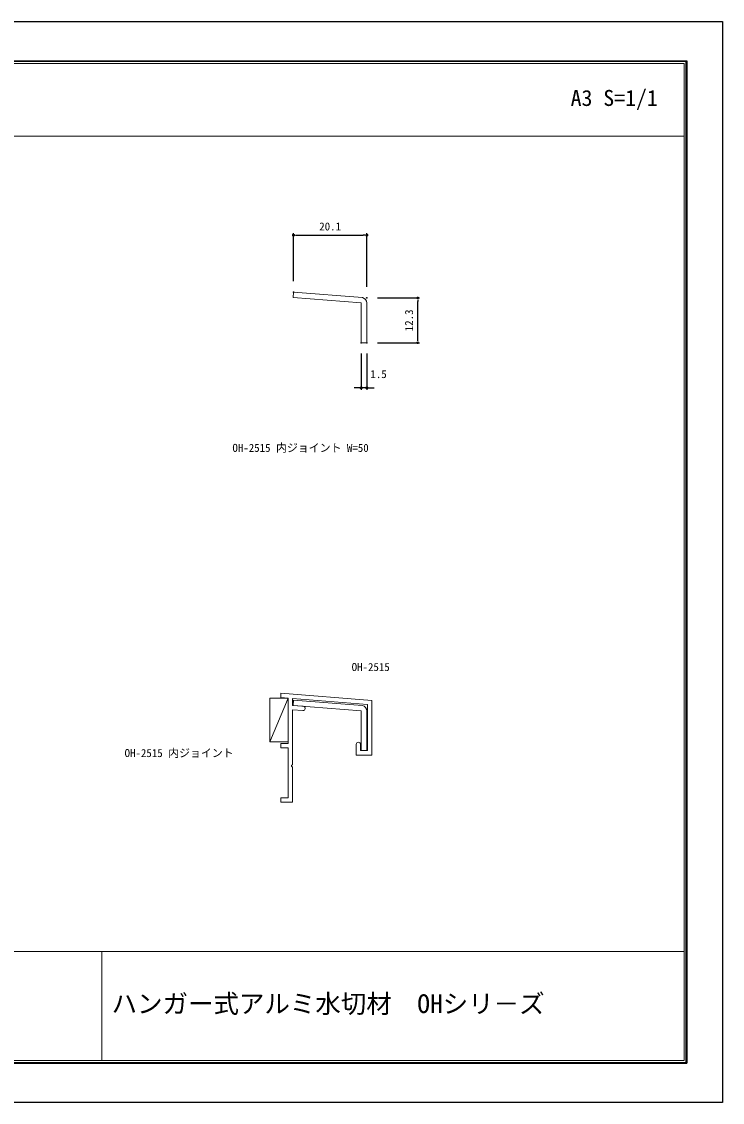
# Model space of a CAD drawing. Units: millimetres, scale not verified. Extents: x -210 to 210, y -148 to 149.
# Drawn here: x 17.5 to 210, y -148.5 to 148.5 of the extents above; entities that cross this region are included whole.
import ezdxf
from ezdxf.enums import TextEntityAlignment as Align

# ---------------------------------------------------------------- set-up
doc = ezdxf.new("R2010")
doc.units = ezdxf.units.MM
doc.header["$LTSCALE"] = 0.5
doc.header["$PDMODE"] = 32
doc.header["$PDSIZE"] = 0.1
for name, color, linetype, lineweight in [('0-0_0', 7, 'Continuous', 25), ('0-1_1-1図枠', 3, 'Continuous', 18), ('0-3_2-1寸法', 7, 'Continuous', 25), ('0-4_Defpoints', 7, 'Continuous', 25), ('0-6_5-1実寸型', 1, 'Continuous', 18), ('0-A_1手摺寸法', 3, 'Continuous', 18)]:
    doc.layers.add(name, color=color, linetype=linetype, lineweight=lineweight)
doc.layers.add('0-2_1-2図名', color=7, linetype='Continuous')
doc.layers.add('0-5_1-4文字', color=7, linetype='Continuous')
doc.styles.add('ＭＳ ゴシック', font='')
doc.styles.get('ＭＳ ゴシック').set_extended_font_data('MS Gothic')

# ---------------------------------------------------------------- blocks, each defined once
blk = doc.blocks.new('_Dot')
at = {"layer": '0-0_0'}
for p, q in [((-0.5, 0), (-1, 0)), ((0.25, 0), (-0.25, 0))]:
    blk.add_line(p, q, dxfattribs=at)
blk.add_circle((0, 0), 0.25, dxfattribs=at)
blk = doc.blocks.new('D40')
at = {"layer": '0-3_2-1寸法'}
for p, q in [((302.1966, 225.6708), (302.1966, 238.8209)), ((303.1966, 238.3209), (321.2896, 238.3209)), ((322.2896, 224.0723), (322.2896, 238.8209))]:
    blk.add_line(p, q, dxfattribs=at)
at = {"layer": '0-4_Defpoints'}
for p in [(322.2896, 238.3209), (302.1966, 222.6708), (322.2896, 221.0723)]:
    blk.add_point(p, dxfattribs=at)
at = {"layer": '0-3_2-1寸法', "rotation": 180}
blk.add_blockref('_Dot', (302.1966, 238.3209), dxfattribs=at)
at = {"layer": '0-3_2-1寸法'}
blk.add_blockref('_Dot', (322.2896, 238.3209), dxfattribs=at)
at = {"layer": '0-3_2-1寸法', "style": 'ＭＳ ゴシック'}
blk.add_text('20.1', height=2.199, dxfattribs=at).set_placement((309.2431, 238.9459), align=Align.BOTTOM_LEFT)
blk = doc.blocks.new('D41')
at = {"layer": '0-3_2-1寸法'}
for p, q in [((325.2896, 221.0723), (336.7848, 221.0723)), ((336.2848, 209.7558), (336.2848, 220.0723)), ((325.2896, 208.7558), (336.7848, 208.7558))]:
    blk.add_line(p, q, dxfattribs=at)
at = {"layer": '0-4_Defpoints'}
for p in [(322.2896, 221.0723), (336.2848, 221.0723), (322.2896, 208.7558)]:
    blk.add_point(p, dxfattribs=at)
at = {"layer": '0-3_2-1寸法'}
for p, rotation in [((336.2848, 221.0723), 90), ((336.2848, 208.7558), 270)]:
    blk.add_blockref('_Dot', p, dxfattribs=dict(at, rotation=rotation))
at = {"layer": '0-3_2-1寸法', "style": 'ＭＳ ゴシック'}
blk.add_text('12.3', height=2.199, rotation=90, dxfattribs=at).set_placement((335.6598, 211.914), align=Align.BOTTOM_LEFT)
blk = doc.blocks.new('D43')
at = {"layer": '0-3_2-1寸法'}
for p, q in [((320.7896, 205.7558), (320.7896, 195.8546)), ((322.2896, 205.7558), (322.2896, 195.8546)), ((319.7896, 196.3546), (318.7896, 196.3546)), ((322.2896, 196.3546), (320.7896, 196.3546)), ((323.2896, 196.3546), (324.2896, 196.3546))]:
    blk.add_line(p, q, dxfattribs=at)
at = {"layer": '0-4_Defpoints'}
for p in [(320.7896, 208.7558), (322.2896, 208.7558), (320.7896, 196.3546)]:
    blk.add_point(p, dxfattribs=at)
at = {"layer": '0-3_2-1寸法'}
blk.add_blockref('_Dot', (320.7896, 196.3546), dxfattribs=at)
at = {"layer": '0-3_2-1寸法', "rotation": 180}
blk.add_blockref('_Dot', (322.2896, 196.3546), dxfattribs=at)
at = {"layer": '0-3_2-1寸法', "style": 'ＭＳ ゴシック'}
blk.add_text('1.5', height=2.199, dxfattribs=at).set_placement((323.293, 198.3793), align=Align.BOTTOM_LEFT)

msp = doc.modelspace()

# ---------------------------------------------------------------- linework, layer by layer
at = {"layer": '0-1_1-1図枠'}
for p, q in [((-200, 137.5001), (200, 137.5001)), ((-199.5, 137.0001), (199.5, 137.0001)), ((199.5, 137.0001), (199.5, -136.9999)), ((200, 137.5001), (200, -137.4999)), ((-199.5, 117.0001), (199.5, 117.0001)), ((-199.5, -106.9999), (199.5, -106.9999)), ((39.5, -106.9999), (39.5, -136.9999)), ((-200, -137.4999), (200, -137.4999)), ((-199.5, -136.9999), (199.5, -136.9999))]:
    msp.add_line(p, q, dxfattribs=at)
at = {"layer": '0-4_Defpoints'}
for p, q in [((-200.2, 137.7001), (200.2, 137.7001)), ((-200.2, 137.7001), (200.2, 137.7001)), ((200.2, 137.7001), (200.2, -137.6999)), ((200.2, 137.7001), (200.2, -137.6999)), ((-200.2, -137.6999), (200.2, -137.6999)), ((-200.2, -137.6999), (200.2, -137.6999))]:
    msp.add_line(p, q, dxfattribs=at)
msp.add_lwpolyline([(-210, -148.4999), (-210, 148.5001), (210, 148.5001), (210, -148.4999)], close=True, dxfattribs=at)
at = {"layer": '0-6_5-1実寸型'}
for p, q in [((92.0473, 72.6778), (92.1966, 74.1707)), ((92.0473, 72.6778), (110.7896, 71.1785)), ((92.1966, 74.1707), (111.1415, 72.6551)), ((110.7896, 60.2557), (110.7896, 71.1785)), ((112.2896, 60.2557), (112.2896, 71.197)), ((110.7896, 60.2557), (112.2896, 60.2557)), ((88.6896, -36.0385), (113.6896, -38.0385)), ((88.6896, -36.0385), (88.6896, -37.2424)), ((88.6896, -37.2424), (90.6896, -37.4024)), ((90.6896, -37.4024), (90.6896, -49.8385)), ((91.8896, -37.4984), (112.4896, -39.1464)), ((91.8896, -37.4984), (91.8896, -39.4078)), ((92.0473, -39.4164), (92.1966, -37.9235)), ((92.1966, -37.9235), (111.1415, -39.4391)), ((113.6896, -38.0385), (113.6896, -53.0385)), ((91.8896, -39.4078), (94.8384, -39.6437)), ((91.8896, -40.6138), (91.8896, -55.7385)), ((91.8896, -40.6138), (94.7425, -40.842)), ((92.0473, -39.4164), (110.7896, -40.9158)), ((110.7896, -51.8385), (110.7896, -40.9158)), ((112.2896, -51.8385), (112.2896, -40.8973)), ((112.4896, -39.1464), (112.4896, -51.8385)), ((88.6896, -51.0385), (90.6896, -51.0385)), ((90.6896, -51.0385), (90.6896, -64.8385)), ((113.6896, -53.0385), (109.3896, -53.0385)), ((110.5896, -51.8385), (112.4896, -51.8385)), ((110.7896, -51.8385), (112.2896, -51.8385)), ((91.8896, -55.7385), (91.6827, -55.8695)), ((91.6827, -56.2075), (91.8896, -56.3385)), ((91.8896, -56.3385), (91.8896, -66.0385)), ((88.6896, -64.8385), (88.6896, -66.0385)), ((88.6896, -64.8385), (90.6896, -64.8385)), ((88.6896, -66.0385), (91.8896, -66.0385))]:
    msp.add_line(p, q, dxfattribs=at)
for points in [[(88.6896, -51.0385), (88.6896, -49.8385), (90.6896, -49.8385)], [(113.6896, -53.0385), (109.3896, -53.0385), (109.3896, -50.1385)], [(110.5896, -50.1385), (110.5896, -51.8385), (112.4896, -51.8385)]]:
    msp.add_lwpolyline(points, dxfattribs=at)
for centre, radius, start, end in [((110.7896, 71.197), 1.5, 0, 76.43358), ((94.7905, -40.2429), 0.6011, 265.42608, 85.42608), ((110.7896, -40.8973), 1.5, 0, 76.43358), ((109.9896, -50.1385), 0.6, 0, 180), ((91.7896, -56.0385), 0.2, 122.33353, 237.66647)]:
    msp.add_arc(centre, radius, start, end, dxfattribs=at)
at = {"layer": '0-A_1手摺寸法'}
msp.add_line((90.6896, -37.4024), (85.6896, -49.4024), dxfattribs=at)
msp.add_lwpolyline([(85.6896, -37.4024), (90.6896, -37.4024), (90.6896, -49.4024), (85.6896, -49.4024)], close=True, dxfattribs=at)

# ---------------------------------------------------------------- block references
at = {"layer": '0-3_2-1寸法'}
for name in ['D40', 'D41', 'D43']:
    msp.add_blockref(name, (-210, -148.5001), dxfattribs=at)

# ---------------------------------------------------------------- texts
at = {"layer": '0-2_1-2図名', "style": 'ＭＳ ゴシック'}
msp.add_text('ハンガー式アルミ水切材\u3000OHシリ－ズ', height=5.132, dxfattribs=at).set_placement((42.1802, -125.4821), align=Align.BOTTOM_LEFT)
at = {"layer": '0-3_2-1寸法', "style": 'ＭＳ ゴシック'}
for s, p in [('OH-2515 内ジョイント W=50', (75.3845, 29.6012)), ('OH-2515', (108.1451, -30.6224)), ('OH-2515 内ジョイント', (45.7596, -54.2672))]:
    msp.add_text(s, height=2.199, dxfattribs=at).set_placement(p, align=Align.BOTTOM_LEFT)
at = {"layer": '0-5_1-4文字', "style": 'ＭＳ ゴシック'}
msp.add_text('A3 S=1/1', height=4.399, dxfattribs=at).set_placement((168.3122, 124.0001), align=Align.BOTTOM_LEFT)

doc.saveas('drawing.dxf')
